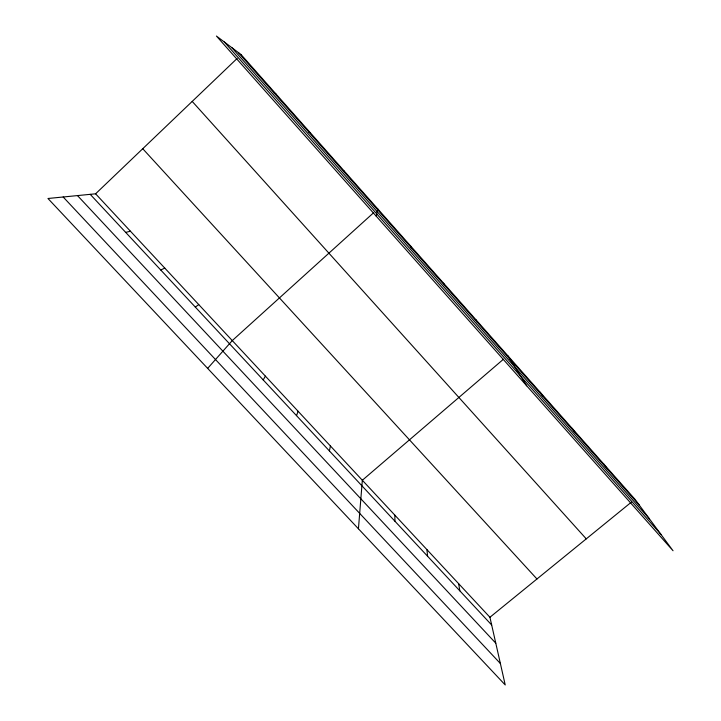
<?xml version="1.0" encoding="UTF-8"?>
<svg xmlns="http://www.w3.org/2000/svg" width="721" height="721" viewBox="0 0 721 721"><rect width="100%" height="100%" fill="white"/><g stroke="black" fill="none" stroke-linecap="round" stroke-linejoin="round"><path stroke-width="1.08" d="M358.436 528.79L362.339 480.258L503.465 359.22M329.407 450.922L330.416 445.984M376.182 216.12L377.804 208.955M296.52 415.638L298.106 411.276M263.21 379.913L265.391 376.146M207.657 368.386L232.279 340.582L373.712 212.65M95.596 193.805L489.929 617.266L505.223 684.95L47.956 198.491L95.596 193.805L237.155 58.437M489.929 617.266L631.452 502.086M195.337 307.092L198.744 304.577M160.747 269.987L164.794 268.113M125.706 232.405L130.411 231.198M343.484 171.228L344.287 171.111M308.894 132.186L310.345 132.79M273.854 92.63L275.954 93.973M63.169 196.995L500.374 663.509M90.215 194.337L491.668 624.99M77.489 195.589L495.787 643.186M142.74 148.724L536.965 578.981M192.21 101.418L586.263 538.866M224.339 42.007L660.941 534.387M238.345 52.552L639.275 505.097M231.756 47.595L649.495 518.922M603.729 464.009L607.533 469.281M572.123 428.328L575.394 432.997M540.11 392.188L542.832 396.244M507.692 355.588L526.736 385.825M475.824 319.619L477.419 322.413M443.559 283.191L444.578 285.345M410.889 246.303L411.312 247.799M458.619 583.649L459.836 590.832M426.922 549.609L427.598 556.252M394.829 515.145L394.955 521.238M241.12 54.643L216.435 36.05L673.044 550.754L634.94 499.247L241.12 54.643"/></g></svg>
